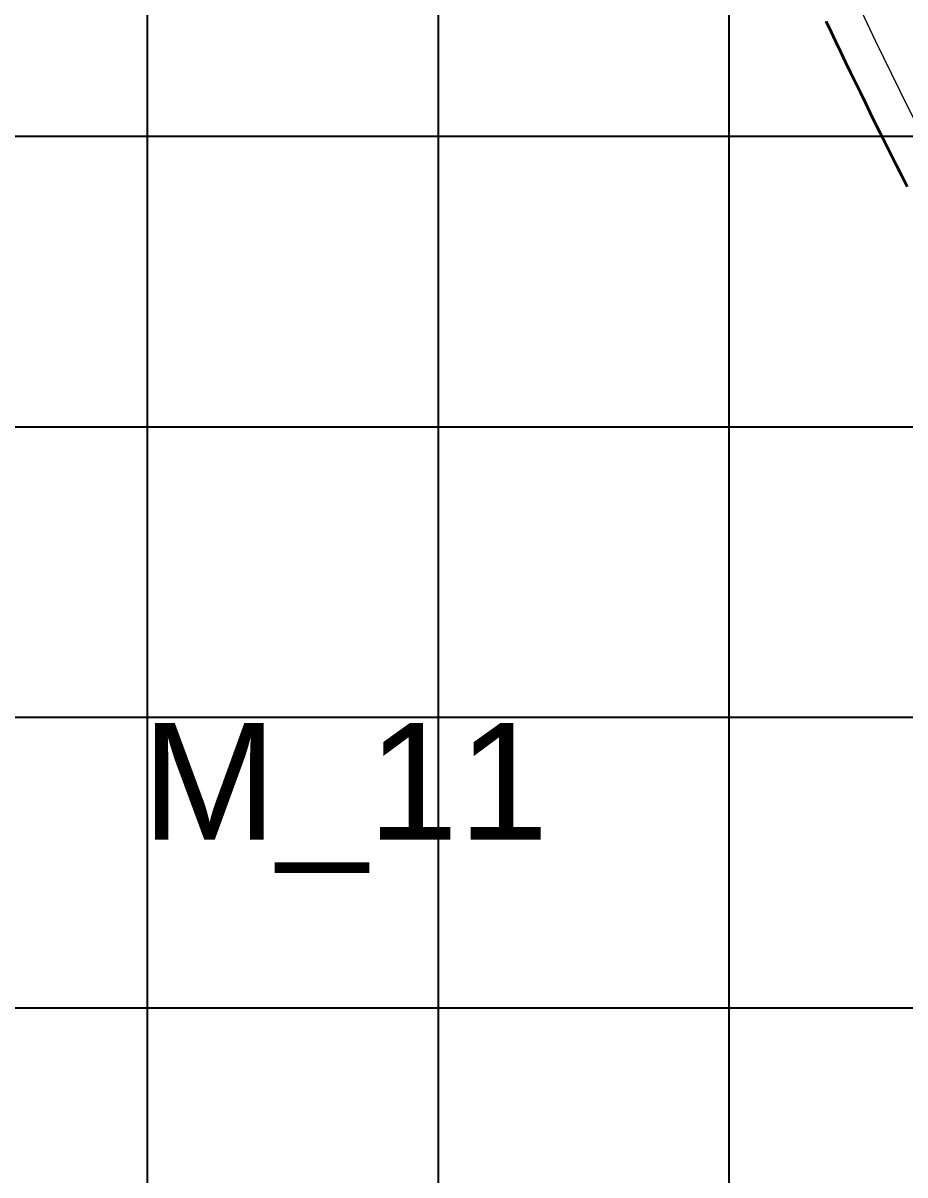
# Model space of a CAD drawing. Header units: millimetres. Extents: x 464536 to 476893, y 870501 to 881610.
# Drawn here: x 466457.2 to 466760.4, y 873642.5 to 874038.9 of the extents above; entities that cross this region are included whole.
import ezdxf
from ezdxf.enums import TextEntityAlignment as Align

# ---------------------------------------------------------------- set-up
doc = ezdxf.new("R2010")
doc.units = ezdxf.units.MM
for name, color, linetype, lineweight in [('Center_1', 7, 'Continuous', 5), ('Land Use Code', 7, 'Continuous', 35), ('Manufacturing and storage', 212, 'Continuous', 35), ('Proposed Road Net work', 7, 'Continuous', 35)]:
    doc.layers.add(name, color=color, linetype=linetype, lineweight=lineweight)
doc.layers.add('Grid1', color=7, linetype='Continuous')
doc.styles.add('Arial', font='arial.ttf')

msp = doc.modelspace()

# ---------------------------------------------------------------- linework, layer by layer
at = {"layer": 'Center_1'}
msp.add_lwpolyline([(467005.8, 873627.89), (466982.33, 873657.58), (466962.08, 873684.11), (466942.26, 873710.97), (466925.75, 873734.04), (466912.52, 873753.02), (466893.26, 873781.49), (466874.46, 873810.28), (466856.15, 873839.37), (466838.32, 873868.76), (466818.44, 873902.89), (466798.75, 873938.24), (466779.74, 873973.96), (466761.44, 874010.05), (466750.45, 874032.58), (466739.74, 874055.23)], dxfattribs=at)
msp.add_polyline3d([(466982.33, 873657.58, 0), (466968.78, 873675.23, 0), (466955.42, 873693.03, 0), (466942.26, 873710.97, 0), (466933.96, 873722.47, 0), (466925.75, 873734.04, 0), (466912.52, 873753.02, 0), (466899.63, 873771.97, 0), (466886.94, 873791.05, 0), (466874.46, 873810.28, 0), (466862.2, 873829.64, 0), (466850.15, 873849.14, 0), (466838.32, 873868.76, 0), (466828.3, 873885.78, 0), (466818.44, 873902.89, 0), (466806.54, 873924.05, 0), (466794.89, 873945.35, 0), (466783.49, 873966.79, 0), (466772.34, 873988.36, 0), (466761.44, 874010.05, 0), (466750.45, 874032.58, 0), (466739.74, 874055.23, 0)], dxfattribs=at)
at = {"layer": 'Grid1'}
for p, q in [((466500, 870600), (466500, 881600)), ((466600, 870600), (466600, 881600)), ((466700, 870600), (466700, 881600)), ((464700, 874000), (472600, 874000)), ((464700, 873900), (472600, 873900)), ((464700, 873800), (472600, 873800)), ((464700, 873700), (472600, 873700))]:
    msp.add_line(p, q, dxfattribs=at)
at = {"layer": 'Manufacturing and storage'}
msp.add_lwpolyline([(466733.35, 874039.42), (466735.01, 874035.92), (466736.67, 874032.41), (466738.35, 874028.91), (466740.02, 874025.42), (466741.71, 874021.92), (466743.4, 874018.43), (466745.1, 874014.95), (466746.81, 874011.46), (466748.52, 874007.98), (466750.23, 874004.5), (466752.04, 874000.86), (466753.86, 873997.22), (466755.68, 873993.58), (466757.52, 873989.94), (466759.35, 873986.31), (466761.2, 873982.68)], dxfattribs=at)
at = {"layer": 'Proposed Road Net work'}
msp.add_polyline3d([(466761.2, 873982.68, 0), (466759.35, 873986.31, 0), (466757.52, 873989.94, 0), (466755.68, 873993.58, 0), (466753.86, 873997.22, 0), (466752.04, 874000.86, 0), (466750.23, 874004.5, 0), (466748.52, 874007.98, 0), (466746.81, 874011.46, 0), (466745.1, 874014.95, 0), (466743.4, 874018.43, 0), (466741.71, 874021.92, 0), (466740.02, 874025.42, 0), (466738.35, 874028.91, 0), (466736.67, 874032.41, 0), (466735.01, 874035.92, 0), (466733.35, 874039.42, 0)], dxfattribs=at)
msp.add_polyline3d([(466761.2, 873982.68, 0), (466759.35, 873986.31, 0), (466757.52, 873989.94, 0), (466755.68, 873993.58, 0), (466753.86, 873997.22, 0), (466752.04, 874000.86, 0), (466750.23, 874004.5, 0), (466748.52, 874007.98, 0), (466746.81, 874011.46, 0), (466745.1, 874014.95, 0), (466743.4, 874018.43, 0), (466741.71, 874021.92, 0), (466740.02, 874025.42, 0), (466738.35, 874028.91, 0), (466736.67, 874032.41, 0), (466735.01, 874035.92, 0), (466733.35, 874039.42, 0)], dxfattribs=at)

# ---------------------------------------------------------------- texts
at = {"layer": 'Land Use Code', "color": 7, "true_color": 0xffffff, "style": 'Arial'}
msp.add_text('M_11', height=40.076, dxfattribs=at).set_placement((466567.9, 873745.92), align=Align.BOTTOM_CENTER)

doc.saveas('drawing.dxf')
